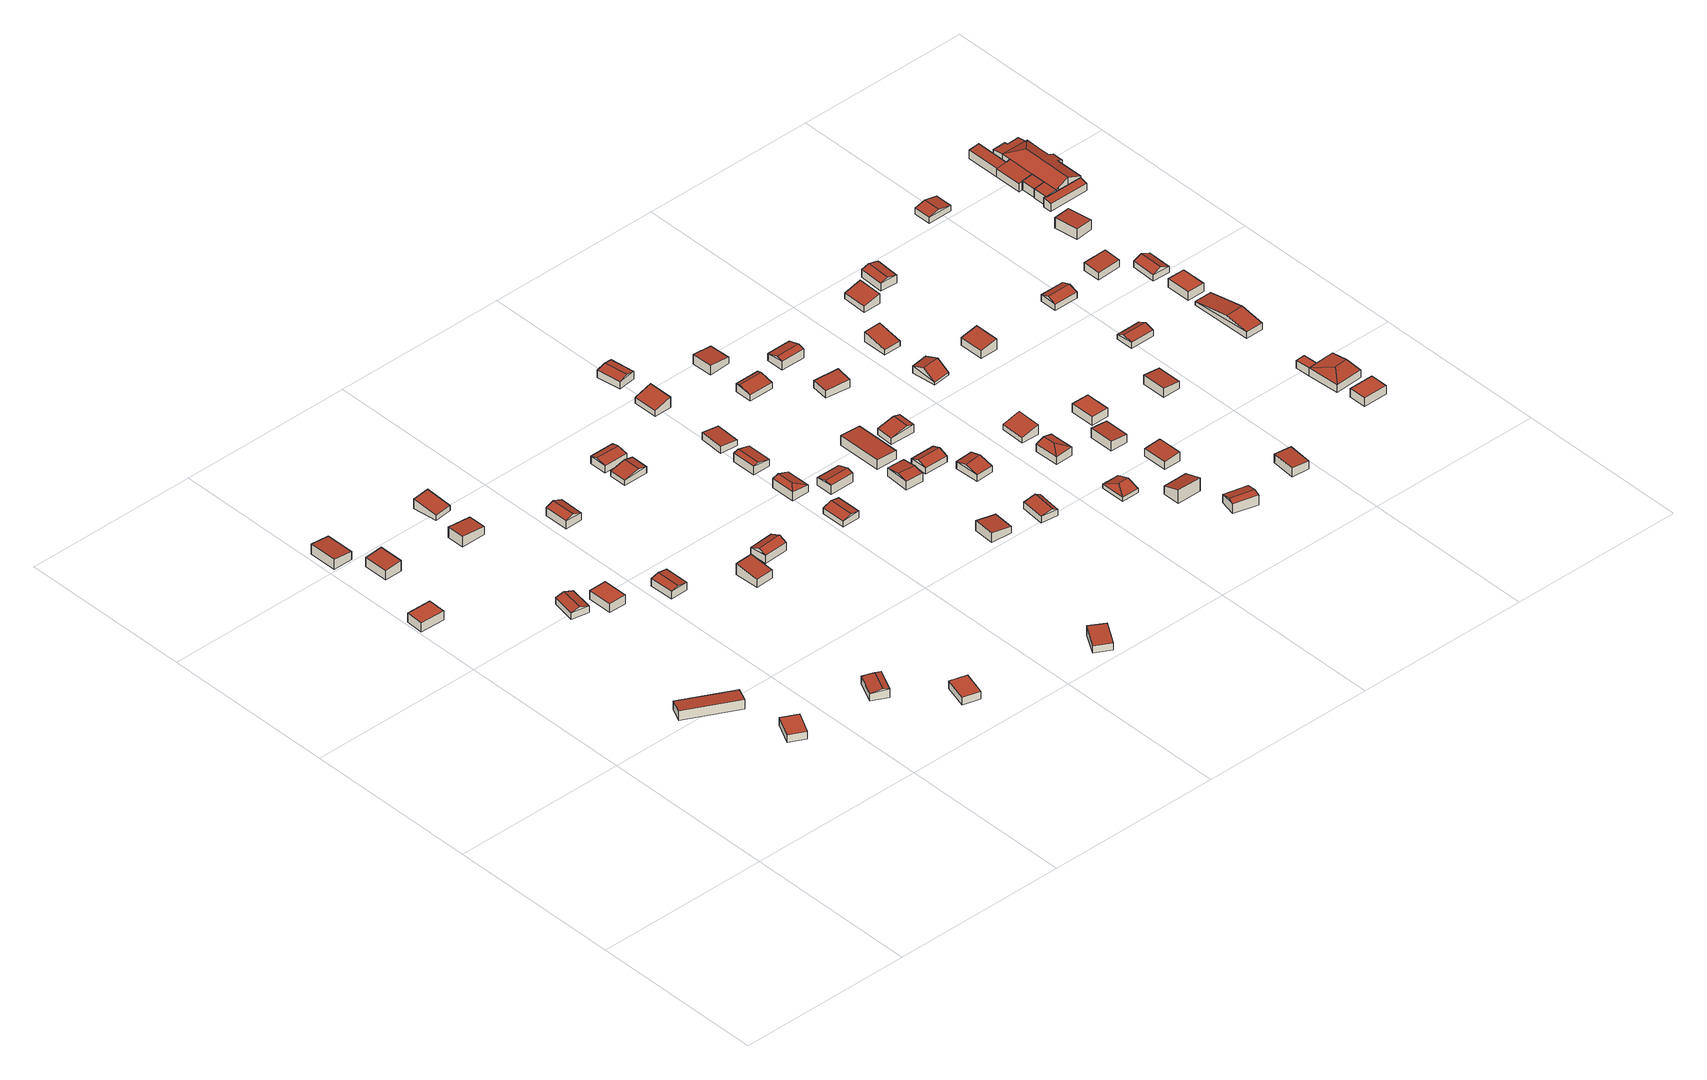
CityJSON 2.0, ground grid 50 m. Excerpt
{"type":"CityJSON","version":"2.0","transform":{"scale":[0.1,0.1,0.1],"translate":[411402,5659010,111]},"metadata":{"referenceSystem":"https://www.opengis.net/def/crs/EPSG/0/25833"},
"CityObjects":{
"building1":{"type":"Building","attributes":{"Dachtyp_tdc":"tdcPolyFlatRoof","Gemeindeschluessel":14612000,"Dachneigung":0,"QualitaetDacherkennung":86,"Geometrietyp2DReferenz":"3000","measuredHeight":2.66,"function":"31001_9998","roofType":"1000"},"geometry":[{"type":"Solid","lod":"2","boundaries":[[[[0,1,2,3]],[[1,4,5,2]],[[4,6,7,5]],[[6,0,3,7]],[[6,4,1,0]],[[3,2,5,7]]]],"semantics":{"surfaces":[{"type":"WallSurface"},{"type":"RoofSurface"},{"type":"GroundSurface"}],"values":[[0,0,0,0,1,2]]}}]},
"building2":{"type":"Building","attributes":{"Dachtyp_tdc":"tdcPolyFlatRoof","Gemeindeschluessel":14612000,"Dachneigung":3.33,"QualitaetDacherkennung":78,"Geometrietyp2DReferenz":"3000","measuredHeight":2.81,"function":"31001_9998","roofType":"2100"},"geometry":[{"type":"Solid","lod":"2","boundaries":[[[[8,9,10,11]],[[9,12,13,10]],[[12,14,15,13]],[[14,8,11,15]],[[14,12,9,8]],[[11,10,13,15]]]],"semantics":{"surfaces":[{"type":"WallSurface"},{"type":"RoofSurface"},{"type":"GroundSurface"}],"values":[[0,0,0,0,1,2]]}}]},
"building3":{"type":"Building","attributes":{"Gemeindeschluessel":14612000,"Dachneigung":90,"Dachorientierung":0,"MittlereTraufHoehe":115.22,"QualitaetDacherkennung":93,"ObjektHoehe":2.32,"BodenHoehe":112.9,"Geometrietyp2DReferenz":"3000","AbsoluteHoehe":115.22,"Dachflaeche":34.96,"measuredHeight":2.32,"function":"31001_9998","roofType":"1000","storeysAboveGround":1},"geometry":[{"type":"MultiSurface","lod":"2","boundaries":[[[16,17,18,19]],[[17,20,21,18]],[[20,22,23,21]],[[22,16,19,23]],[[22,20,17,16]],[[19,18,21,23]]],"semantics":{"surfaces":[{"type":"WallSurface"},{"type":"RoofSurface"},{"type":"GroundSurface"}],"values":[0,0,0,0,1,2]}}]},
"building4":{"type":"Building","attributes":{"Dachtyp_tdc":"tdcPolyFlatRoof","Gemeindeschluessel":14612000,"Dachneigung":6.18,"QualitaetDacherkennung":90,"Geometrietyp2DReferenz":"3000","measuredHeight":3.08,"function":"31001_9998","roofType":"2100"},"geometry":[{"type":"Solid","lod":"2","boundaries":[[[[24,25,26,27]],[[25,28,29,26]],[[28,30,31,29]],[[30,24,27,31]],[[30,28,25,24]],[[27,26,29,31]]]],"semantics":{"surfaces":[{"type":"WallSurface"},{"type":"RoofSurface"},{"type":"GroundSurface"}],"values":[[0,0,0,0,1,2]]}}]},
"building5":{"type":"Building","attributes":{"Dachtyp_tdc":"tdcPolyFlatRoof","Gemeindeschluessel":14612000,"Dachneigung":5.83,"QualitaetDacherkennung":55,"Geometrietyp2DReferenz":"3000","measuredHeight":3.17,"function":"31001_9998","roofType":"2100"},"geometry":[{"type":"Solid","lod":"2","boundaries":[[[[32,33,34,35]],[[33,36,37,34]],[[36,38,39,37]],[[38,32,35,39]],[[38,36,33,32]],[[35,34,37,39]]]],"semantics":{"surfaces":[{"type":"WallSurface"},{"type":"RoofSurface"},{"type":"GroundSurface"}],"values":[[0,0,0,0,1,2]]}}]},
"building6":{"type":"Building","attributes":{"Dachtyp_tdc":"tdcGableRoof","Gemeindeschluessel":14612000,"Dachneigung":17.92,"QualitaetDacherkennung":83,"Geometrietyp2DReferenz":"3000","measuredHeight":2.87,"function":"31001_9998","roofType":"3100"},"geometry":[{"type":"Solid","lod":"2","boundaries":[[[[40,41,42,43]],[[41,44,45,42]],[[44,46,47,45]],[[46,40,43,47]],[[44,41,48]],[[40,46,49]],[[41,40,49,48]],[[46,44,48,49]],[[43,42,45,47]]]],"semantics":{"surfaces":[{"type":"WallSurface"},{"type":"RoofSurface"},{"type":"GroundSurface"}],"values":[[0,0,0,0,0,0,1,1,2]]}}]},
"building7":{"type":"Building","attributes":{"Dachtyp_tdc":"tdcPolyFlatRoof","Gemeindeschluessel":14612000,"Dachneigung":0,"QualitaetDacherkennung":81,"Geometrietyp2DReferenz":"3000","measuredHeight":2.72,"function":"31001_9998","roofType":"1000"},"geometry":[{"type":"Solid","lod":"2","boundaries":[[[[50,51,52,53]],[[51,54,55,52]],[[54,56,57,55]],[[56,50,53,57]],[[56,54,51,50]],[[53,52,55,57]]]],"semantics":{"surfaces":[{"type":"WallSurface"},{"type":"RoofSurface"},{"type":"GroundSurface"}],"values":[[0,0,0,0,1,2]]}}]},
"building8":{"type":"Building","attributes":{"Dachtyp_tdc":"tdcHipAndGableRoof","Gemeindeschluessel":14612000,"Dachneigung":10.01,"QualitaetDacherkennung":68,"Geometrietyp2DReferenz":"3000","measuredHeight":2.8,"function":"31001_9998","roofType":"5000"},"geometry":[{"type":"Solid","lod":"2","boundaries":[[[[58,59,60,61]],[[59,62,63,60]],[[62,64,65,63]],[[64,58,61,65]],[[62,59,66]],[[58,64,67]],[[59,58,67,66]],[[64,62,66,67]],[[61,60,63,65]]]],"semantics":{"surfaces":[{"type":"WallSurface"},{"type":"RoofSurface"},{"type":"GroundSurface"}],"values":[[0,0,0,0,1,0,1,1,2]]}}]},
"building9":{"type":"Building","attributes":{"Dachtyp_tdc":"tdcPolyFlatRoof","Gemeindeschluessel":14612000,"Dachneigung":6.87,"QualitaetDacherkennung":79,"Geometrietyp2DReferenz":"3000","measuredHeight":3.22,"function":"31001_9998","roofType":"2100"},"geometry":[{"type":"Solid","lod":"2","boundaries":[[[[68,69,70,71]],[[69,72,73,70]],[[72,74,75,73]],[[74,68,71,75]],[[74,72,69,68]],[[71,70,73,75]]]],"semantics":{"surfaces":[{"type":"WallSurface"},{"type":"RoofSurface"},{"type":"GroundSurface"}],"values":[[0,0,0,0,1,2]]}}]},
"building10":{"type":"Building","attributes":{"Dachtyp_tdc":"tdcPolyFlatRoof","Gemeindeschluessel":14612000,"Dachneigung":9.86,"QualitaetDacherkennung":53,"Geometrietyp2DReferenz":"3000","measuredHeight":2.77,"function":"31001_9998","roofType":"2100"},"geometry":[{"type":"Solid","lod":"2","boundaries":[[[[76,77,78,79]],[[77,80,81,78]],[[80,82,83,81]],[[82,76,79,83]],[[82,80,77,76]],[[79,78,81,83]]]],"semantics":{"surfaces":[{"type":"WallSurface"},{"type":"RoofSurface"},{"type":"GroundSurface"}],"values":[[0,0,0,0,1,2]]}}]},
"building11":{"type":"Building","attributes":{"Gemeindeschluessel":14612000,"Dachneigung":90,"Dachorientierung":0,"MittlereTraufHoehe":115.47,"QualitaetDacherkennung":74,"ObjektHoehe":2.3,"BodenHoehe":113.17,"Geometrietyp2DReferenz":"3000","AbsoluteHoehe":115.47,"Dachflaeche":35,"measuredHeight":2.3,"function":"31001_9998","roofType":"1000","storeysAboveGround":1},"geometry":[{"type":"MultiSurface","lod":"2","boundaries":[[[84,85,86,87]],[[85,88,89,86]],[[88,90,91,89]],[[88,85,84,90]],[[91,87,86,89]],[[90,84,87,91]]],"semantics":{"surfaces":[{"type":"WallSurface"},{"type":"RoofSurface"},{"type":"GroundSurface"}],"values":[0,0,0,1,2,0]}}]},
"building12":{"type":"Building","attributes":{"Dachtyp_tdc":"tdcGableRoof","Gemeindeschluessel":14612000,"Dachneigung":10.04,"QualitaetDacherkennung":93,"Geometrietyp2DReferenz":"3000","measuredHeight":2.88,"function":"31001_9998","roofType":"3100"},"geometry":[{"type":"Solid","lod":"2","boundaries":[[[[92,93,94,95]],[[93,96,97,94]],[[96,98,99,97]],[[98,92,95,99]],[[96,93,100]],[[92,98,101]],[[93,92,101,100]],[[98,96,100,101]],[[95,94,97,99]]]],"semantics":{"surfaces":[{"type":"WallSurface"},{"type":"RoofSurface"},{"type":"GroundSurface"}],"values":[[0,0,0,0,0,0,1,1,2]]}}]},
"building13":{"type":"Building","attributes":{"Dachtyp_tdc":"tdcGableRoof","Gemeindeschluessel":14612000,"Dachneigung":23.87,"QualitaetDacherkennung":71,"Geometrietyp2DReferenz":"3000","measuredHeight":3.32,"function":"31001_9998","roofType":"3100"},"geometry":[{"type":"Solid","lod":"2","boundaries":[[[[102,103,104,105]],[[103,106,107,104]],[[106,108,109,107]],[[108,102,105,109]],[[106,103,110]],[[102,108,111]],[[103,102,111,110]],[[108,106,110,111]],[[105,104,107,109]]]],"semantics":{"surfaces":[{"type":"WallSurface"},{"type":"RoofSurface"},{"type":"GroundSurface"}],"values":[[0,0,0,0,0,0,1,1,2]]}}]},
"building14":{"type":"Building","attributes":{"Dachtyp_tdc":"tdcPolyFlatRoof","Gemeindeschluessel":14612000,"Dachneigung":6.82,"QualitaetDacherkennung":85,"Geometrietyp2DReferenz":"3000","measuredHeight":3.34,"function":"31001_9998","roofType":"2100"},"geometry":[{"type":"Solid","lod":"2","boundaries":[[[[112,113,114,115]],[[113,116,117,114]],[[116,118,119,117]],[[118,112,115,119]],[[118,116,113,112]],[[115,114,117,119]]]],"semantics":{"surfaces":[{"type":"WallSurface"},{"type":"RoofSurface"},{"type":"GroundSurface"}],"values":[[0,0,0,0,1,2]]}}]},
"building15":{"type":"Building","attributes":{"Dachtyp_tdc":"tdcGableRoof","Gemeindeschluessel":14612000,"Dachneigung":23.13,"QualitaetDacherkennung":96,"Geometrietyp2DReferenz":"3000","measuredHeight":3.4,"function":"31001_9998","roofType":"3100"},"geometry":[{"type":"Solid","lod":"2","boundaries":[[[[120,121,122,123]],[[121,124,125,122]],[[124,126,127,125]],[[126,120,123,127]],[[124,121,128]],[[120,126,129]],[[121,120,129,128]],[[126,124,128,129]],[[123,122,125,127]]]],"semantics":{"surfaces":[{"type":"WallSurface"},{"type":"RoofSurface"},{"type":"GroundSurface"}],"values":[[0,0,0,0,0,0,1,1,2]]}}]},
"building16":{"type":"Building","attributes":{"Dachtyp_tdc":"tdcGableRoof","Gemeindeschluessel":14612000,"Dachneigung":12.11,"QualitaetDacherkennung":67,"Geometrietyp2DReferenz":"3000","measuredHeight":2.43,"function":"31001_9998","roofType":"3100"},"geometry":[{"type":"Solid","lod":"2","boundaries":[[[[130,131,132,133]],[[131,134,135,132]],[[134,136,137,135]],[[136,130,133,137]],[[134,131,138]],[[130,136,139]],[[131,130,139,138]],[[136,134,138,139]],[[133,132,135,137]]]],"semantics":{"surfaces":[{"type":"WallSurface"},{"type":"RoofSurface"},{"type":"GroundSurface"}],"values":[[0,0,0,0,0,0,1,1,2]]}}]},
"building17":{"type":"Building","attributes":{"Dachtyp_tdc":"tdcPolyFlatRoof","Gemeindeschluessel":14612000,"Dachneigung":5.13,"QualitaetDacherkennung":51,"Geometrietyp2DReferenz":"3000","measuredHeight":2.76,"function":"31001_9998","roofType":"2100"},"geometry":[{"type":"Solid","lod":"2","boundaries":[[[[140,141,142,143]],[[141,144,145,142]],[[144,146,147,145]],[[146,140,143,147]],[[146,144,141,140]],[[143,142,145,147]]]],"semantics":{"surfaces":[{"type":"WallSurface"},{"type":"RoofSurface"},{"type":"GroundSurface"}],"values":[[0,0,0,0,1,2]]}}]},
"building18":{"type":"Building","attributes":{"Dachtyp_tdc":"tdcGableRoof","Gemeindeschluessel":14612000,"Dachneigung":10,"QualitaetDacherkennung":61,"Geometrietyp2DReferenz":"3000","measuredHeight":2.63,"function":"31001_9998","roofType":"3100"},"geometry":[{"type":"Solid","lod":"2","boundaries":[[[[148,149,150,151]],[[149,152,153,150]],[[152,154,155,153]],[[154,148,151,155]],[[152,149,156]],[[148,154,157]],[[149,148,157,156]],[[154,152,156,157]],[[151,150,153,155]]]],"semantics":{"surfaces":[{"type":"WallSurface"},{"type":"RoofSurface"},{"type":"GroundSurface"}],"values":[[0,0,0,0,0,0,1,1,2]]}}]},
"building19":{"type":"Building","attributes":{"Dachtyp_tdc":"tdcGableRoof","Gemeindeschluessel":14612000,"Dachneigung":22.36,"QualitaetDacherkennung":60,"Geometrietyp2DReferenz":"3000","measuredHeight":2.64,"function":"31001_9998","roofType":"3100"},"geometry":[{"type":"Solid","lod":"2","boundaries":[[[[158,159,160,161]],[[159,162,163,160]],[[162,164,165,163]],[[164,158,161,165]],[[162,159,166]],[[158,164,167]],[[159,158,167,166]],[[164,162,166,167]],[[161,160,163,165]]]],"semantics":{"surfaces":[{"type":"WallSurface"},{"type":"RoofSurface"},{"type":"GroundSurface"}],"values":[[0,0,0,0,0,0,1,1,2]]}}]},
"building20":{"type":"Building","attributes":{"Dachtyp_tdc":"tdcHipAndGableRoof","Gemeindeschluessel":14612000,"Dachneigung":19.12,"QualitaetDacherkennung":78,"Geometrietyp2DReferenz":"3000","measuredHeight":3.22,"function":"31001_9998","roofType":"5000"},"geometry":[{"type":"Solid","lod":"2","boundaries":[[[[168,169,170,171]],[[169,172,173,170]],[[172,174,175,173]],[[174,168,171,175]],[[172,169,176]],[[168,174,177]],[[169,168,177,176]],[[174,172,176,177]],[[171,170,173,175]]]],"semantics":{"surfaces":[{"type":"WallSurface"},{"type":"RoofSurface"},{"type":"GroundSurface"}],"values":[[0,0,0,0,1,0,1,1,2]]}}]},
"building21":{"type":"Building","attributes":{"Dachtyp_tdc":"tdcGableRoof","Gemeindeschluessel":14612000,"Dachneigung":15.05,"QualitaetDacherkennung":94,"Geometrietyp2DReferenz":"3000","measuredHeight":3.01,"function":"31001_9998","roofType":"3100"},"geometry":[{"type":"Solid","lod":"2","boundaries":[[[[178,179,180,181]],[[179,182,183,180]],[[182,184,185,183]],[[184,178,181,185]],[[182,179,186]],[[179,178,187,186]],[[184,182,186,187]],[[181,180,183,185]],[[178,184,187]]]],"semantics":{"surfaces":[{"type":"WallSurface"},{"type":"RoofSurface"},{"type":"GroundSurface"}],"values":[[0,0,0,0,0,1,1,2,0]]}}]},
"building22":{"type":"Building","attributes":{"Dachtyp_tdc":"tdcPolyFlatRoof","Gemeindeschluessel":14612000,"Dachneigung":7.86,"QualitaetDacherkennung":77,"Geometrietyp2DReferenz":"3000","measuredHeight":2.28,"function":"31001_9998","roofType":"2100"},"geometry":[{"type":"Solid","lod":"2","boundaries":[[[[188,189,190,191]],[[189,192,193,190]],[[192,194,195,193]],[[194,188,191,195]],[[194,192,189,188]],[[191,190,193,195]]]],"semantics":{"surfaces":[{"type":"WallSurface"},{"type":"RoofSurface"},{"type":"GroundSurface"}],"values":[[0,0,0,0,1,2]]}}]},
"building23":{"type":"Building","attributes":{"Dachtyp_tdc":"tdcGableRoof","Gemeindeschluessel":14612000,"Dachneigung":17.44,"QualitaetDacherkennung":94,"Geometrietyp2DReferenz":"3000","measuredHeight":3.13,"function":"31001_9998","roofType":"3100"},"geometry":[{"type":"Solid","lod":"2","boundaries":[[[[196,197,198,199]],[[197,200,201,198]],[[200,202,203,201]],[[202,196,199,203]],[[200,197,204]],[[196,202,205]],[[197,196,205,204]],[[202,200,204,205]],[[199,198,201,203]]]],"semantics":{"surfaces":[{"type":"WallSurface"},{"type":"RoofSurface"},{"type":"GroundSurface"}],"values":[[0,0,0,0,0,0,1,1,2]]}}]},
"building24":{"type":"Building","attributes":{"Dachtyp_tdc":"tdcPolyFlatRoof","Gemeindeschluessel":14612000,"Dachneigung":9.38,"QualitaetDacherkennung":81,"Geometrietyp2DReferenz":"3000","measuredHeight":3,"function":"31001_9998","roofType":"2100"},"geometry":[{"type":"Solid","lod":"2","boundaries":[[[[206,207,208,209]],[[207,210,211,208]],[[210,212,213,211]],[[212,206,209,213]],[[212,210,207,206]],[[209,208,211,213]]]],"semantics":{"surfaces":[{"type":"WallSurface"},{"type":"RoofSurface"},{"type":"GroundSurface"}],"values":[[0,0,0,0,1,2]]}}]},
"building25":{"type":"Building","attributes":{"Dachtyp_tdc":"tdcPolyFlatRoof","Gemeindeschluessel":14612000,"Dachneigung":16.21,"QualitaetDacherkennung":65,"Geometrietyp2DReferenz":"3000","measuredHeight":3.14,"function":"31001_9998","roofType":"2100"},"geometry":[{"type":"Solid","lod":"2","boundaries":[[[[214,215,216,217]],[[215,218,219,216]],[[218,220,221,219]],[[220,214,217,221]],[[220,218,215,214]],[[217,216,219,221]]]],"semantics":{"surfaces":[{"type":"WallSurface"},{"type":"RoofSurface"},{"type":"GroundSurface"}],"values":[[0,0,0,0,1,2]]}}]},
"building26":{"type":"Building","attributes":{"Dachtyp_tdc":"tdcGableRoof","Gemeindeschluessel":14612000,"Dachneigung":10.64,"QualitaetDacherkennung":80,"Geometrietyp2DReferenz":"3000","measuredHeight":2.69,"function":"31001_9998","roofType":"3100"},"geometry":[{"type":"Solid","lod":"2","boundaries":[[[[222,223,224,225]],[[223,226,227,224]],[[226,228,229,227]],[[228,222,225,229]],[[226,223,230]],[[222,228,231]],[[223,222,231,230]],[[228,226,230,231]],[[225,224,227,229]]]],"semantics":{"surfaces":[{"type":"WallSurface"},{"type":"RoofSurface"},{"type":"GroundSurface"}],"values":[[0,0,0,0,0,0,1,1,2]]}}]},
"building27":{"type":"Building","attributes":{"Dachtyp_tdc":"tdcGableRoof","Gemeindeschluessel":14612000,"Dachneigung":10.44,"QualitaetDacherkennung":71,"Geometrietyp2DReferenz":"3000","measuredHeight":3.11,"function":"31001_9998","roofType":"3100"},"geometry":[{"type":"Solid","lod":"2","boundaries":[[[[232,233,234,235]],[[233,236,237,234]],[[232,238,239]],[[236,233,240]],[[238,236,240,239]],[[233,232,239,240]],[[237,241,235,234]],[[236,238,241,237]],[[238,232,235,241]]]],"semantics":{"surfaces":[{"type":"WallSurface"},{"type":"RoofSurface"},{"type":"GroundSurface"}],"values":[[0,0,0,0,1,1,2,0,0]]}}]},
"building28":{"type":"Building","attributes":{"Dachtyp_tdc":"tdcPolyFlatRoof","Gemeindeschluessel":14612000,"Dachneigung":3.43,"QualitaetDacherkennung":67,"Geometrietyp2DReferenz":"3000","measuredHeight":2.88,"function":"31001_9998","roofType":"2100"},"geometry":[{"type":"Solid","lod":"2","boundaries":[[[[242,243,244,245]],[[243,246,247,244]],[[246,248,249,247]],[[248,242,245,249]],[[248,246,243,242]],[[245,244,247,249]]]],"semantics":{"surfaces":[{"type":"WallSurface"},{"type":"RoofSurface"},{"type":"GroundSurface"}],"values":[[0,0,0,0,1,2]]}}]},
"building29":{"type":"Building","attributes":{"Dachtyp_tdc":"tdcGableRoof","Gemeindeschluessel":14612000,"Dachneigung":11.48,"QualitaetDacherkennung":58,"Geometrietyp2DReferenz":"3000","measuredHeight":2.66,"function":"31001_9998","roofType":"3100"},"geometry":[{"type":"Solid","lod":"2","boundaries":[[[[250,251,252,253]],[[251,254,255,252]],[[254,256,257,255]],[[256,250,253,257]],[[254,251,258]],[[250,256,259]],[[251,250,259,258]],[[256,254,258,259]],[[253,252,255,257]]]],"semantics":{"surfaces":[{"type":"WallSurface"},{"type":"RoofSurface"},{"type":"GroundSurface"}],"values":[[0,0,0,0,0,0,1,1,2]]}}]},
"building30":{"type":"Building","attributes":{"Dachtyp_tdc":"tdcGableRoof","Gemeindeschluessel":14612000,"Dachneigung":19.18,"QualitaetDacherkennung":82,"Geometrietyp2DReferenz":"3000","measuredHeight":2.68,"function":"31001_9998","roofType":"3100"},"geometry":[{"type":"Solid","lod":"2","boundaries":[[[[260,261,262,263]],[[261,264,265,262]],[[264,266,267,265]],[[266,260,263,267]],[[264,261,268]],[[260,266,269]],[[261,260,269,268]],[[266,264,268,269]],[[263,262,265,267]]]],"semantics":{"surfaces":[{"type":"WallSurface"},{"type":"RoofSurface"},{"type":"GroundSurface"}],"values":[[0,0,0,0,0,0,1,1,2]]}}]},
"building31":{"type":"Building","attributes":{"Dachtyp_tdc":"tdcGableRoof","Gemeindeschluessel":14612000,"Dachneigung":14.75,"QualitaetDacherkennung":75,"Geometrietyp2DReferenz":"3000","measuredHeight":3.02,"function":"31001_9998","roofType":"3100"},"geometry":[{"type":"Solid","lod":"2","boundaries":[[[[270,271,272,273]],[[271,274,275,272]],[[274,276,277,275]],[[276,270,273,277]],[[274,271,278]],[[270,276,279]],[[271,270,279,278]],[[276,274,278,279]],[[273,272,275,277]]]],"semantics":{"surfaces":[{"type":"WallSurface"},{"type":"RoofSurface"},{"type":"GroundSurface"}],"values":[[0,0,0,0,0,0,1,1,2]]}}]},
"building32":{"type":"Building","attributes":{"Dachtyp_tdc":"tdcGableRoof","Gemeindeschluessel":14612000,"Dachneigung":12.56,"QualitaetDacherkennung":82,"Geometrietyp2DReferenz":"3000","measuredHeight":2.7,"function":"31001_9998","roofType":"3100"},"geometry":[{"type":"Solid","lod":"2","boundaries":[[[[280,281,282,283]],[[281,284,285,282]],[[284,286,287,285]],[[286,280,283,287]],[[284,281,288]],[[280,286,289]],[[281,280,289,288]],[[286,284,288,289]],[[283,282,285,287]]]],"semantics":{"surfaces":[{"type":"WallSurface"},{"type":"RoofSurface"},{"type":"GroundSurface"}],"values":[[0,0,0,0,0,0,1,1,2]]}}]},
"building33":{"type":"Building","attributes":{"Dachtyp_tdc":"tdcGableRoof","Gemeindeschluessel":14612000,"Dachneigung":13.2,"QualitaetDacherkennung":95,"Geometrietyp2DReferenz":"3000","measuredHeight":2.95,"function":"31001_9998","roofType":"3100"},"geometry":[{"type":"Solid","lod":"2","boundaries":[[[[290,291,292,293]],[[291,294,295,292]],[[294,296,297,295]],[[296,290,293,297]],[[294,291,298]],[[290,296,299]],[[291,290,299,298]],[[296,294,298,299]],[[293,292,295,297]]]],"semantics":{"surfaces":[{"type":"WallSurface"},{"type":"RoofSurface"},{"type":"GroundSurface"}],"values":[[0,0,0,0,0,0,1,1,2]]}}]},
"building34":{"type":"Building","attributes":{"Dachtyp_tdc":"tdcPolyFlatRoof","Gemeindeschluessel":14612000,"Dachneigung":8.95,"QualitaetDacherkennung":82,"Geometrietyp2DReferenz":"3000","measuredHeight":2.91,"function":"31001_9998","roofType":"2100"},"geometry":[{"type":"Solid","lod":"2","boundaries":[[[[300,301,302,303]],[[301,304,305,302]],[[304,306,307,305]],[[306,300,303,307]],[[306,304,301,300]],[[303,302,305,307]]]],"semantics":{"surfaces":[{"type":"WallSurface"},{"type":"RoofSurface"},{"type":"GroundSurface"}],"values":[[0,0,0,0,1,2]]}}]},
"building35":{"type":"Building","attributes":{"Dachtyp_tdc":"tdcPolyFlatRoof","Gemeindeschluessel":14612000,"Dachneigung":3.85,"QualitaetDacherkennung":53,"Geometrietyp2DReferenz":"3000","measuredHeight":2.59,"function":"31001_9998","roofType":"2100"},"geometry":[{"type":"Solid","lod":"2","boundaries":[[[[308,309,310,311]],[[309,312,313,310]],[[312,314,315,313]],[[314,308,311,315]],[[314,312,309,308]],[[311,310,313,315]]]],"semantics":{"surfaces":[{"type":"WallSurface"},{"type":"RoofSurface"},{"type":"GroundSurface"}],"values":[[0,0,0,0,1,2]]}}]},
"building36":{"type":"Building","attributes":{"Gemeindeschluessel":14612000,"Dachneigung":71.41,"Dachorientierung":89.94,"MittlereTraufHoehe":113.13,"QualitaetDacherkennung":31,"ObjektHoehe":2.4,"BodenHoehe":111.91,"Geometrietyp2DReferenz":"3000","AbsoluteHoehe":114.31,"Dachflaeche":37.7,"measuredHeight":2.4,"function":"31001_9998","roofType":"5000","storeysAboveGround":1},"geometry":[{"type":"MultiSurface","lod":"2","boundaries":[[[316,317,318,319]],[[317,320,321,318]],[[320,322,323,321]],[[322,316,319,323]],[[320,317,324]],[[316,322,325]],[[317,316,325,324]],[[322,320,324,325]],[[319,318,321,323]]],"semantics":{"surfaces":[{"type":"WallSurface"},{"type":"RoofSurface"},{"type":"GroundSurface"}],"values":[0,0,0,0,1,0,1,1,2]}}]},
"building37":{"type":"Building","attributes":{"Dachtyp_tdc":"tdcGableRoof","Gemeindeschluessel":14612000,"Dachneigung":15.36,"QualitaetDacherkennung":83,"Geometrietyp2DReferenz":"3000","measuredHeight":3.02,"function":"31001_9998","roofType":"3100"},"geometry":[{"type":"Solid","lod":"2","boundaries":[[[[326,327,328,329]],[[327,330,331,328]],[[330,332,333,331]],[[332,326,329,333]],[[330,327,334]],[[326,332,335]],[[327,326,335,334]],[[332,330,334,335]],[[329,328,331,333]]]],"semantics":{"surfaces":[{"type":"WallSurface"},{"type":"RoofSurface"},{"type":"GroundSurface"}],"values":[[0,0,0,0,0,0,1,1,2]]}}]},
"building38":{"type":"Building","attributes":{"Dachtyp_tdc":"tdcHipAndGableRoof","Gemeindeschluessel":14612000,"Dachneigung":17.99,"QualitaetDacherkennung":80,"Geometrietyp2DReferenz":"3000","measuredHeight":3.18,"function":"31001_9998","roofType":"5000"},"geometry":[{"type":"Solid","lod":"2","boundaries":[[[[336,337,338,339]],[[337,340,341,338]],[[340,342,343,341]],[[342,336,339,343]],[[340,337,344]],[[336,342,345]],[[337,336,345,344]],[[342,340,344,345]],[[339,338,341,343]]]],"semantics":{"surfaces":[{"type":"WallSurface"},{"type":"RoofSurface"},{"type":"GroundSurface"}],"values":[[0,0,0,0,1,0,1,1,2]]}}]},
"building39":{"type":"Building","attributes":{"Dachtyp_tdc":"tdcPolyFlatRoof","Gemeindeschluessel":14612000,"Dachneigung":18.04,"QualitaetDacherkennung":66,"Geometrietyp2DReferenz":"3000","measuredHeight":4.07,"function":"31001_9998","roofType":"2100"},"geometry":[{"type":"Solid","lod":"2","boundaries":[[[[346,347,348,349]],[[347,350,351,348]],[[350,352,353,351]],[[352,346,349,353]],[[352,350,347,346]],[[349,348,351,353]]]],"semantics":{"surfaces":[{"type":"WallSurface"},{"type":"RoofSurface"},{"type":"GroundSurface"}],"values":[[0,0,0,0,1,2]]}}]},
"building40":{"type":"Building","attributes":{"Dachtyp_tdc":"tdcPolyFlatRoof","Gemeindeschluessel":14612000,"Dachneigung":15.61,"QualitaetDacherkennung":52,"Geometrietyp2DReferenz":"3000","measuredHeight":2.86,"function":"31001_9998","roofType":"2100"},"geometry":[{"type":"Solid","lod":"2","boundaries":[[[[354,355,356,357]],[[358,359,360,361]],[[357,356,359,358]],[[356,355,360,359]],[[355,354,361,360]],[[354,357,358,361]]]],"semantics":{"surfaces":[{"type":"RoofSurface"},{"type":"GroundSurface"},{"type":"WallSurface"}],"values":[[0,1,2,2,2,2]]}}]},
"building41":{"type":"Building","attributes":{"Dachtyp_tdc":"tdcGableRoof","Gemeindeschluessel":14612000,"Dachneigung":15.09,"QualitaetDacherkennung":71,"Geometrietyp2DReferenz":"3000","measuredHeight":3.34,"function":"31001_9998","roofType":"3100"},"geometry":[{"type":"Solid","lod":"2","boundaries":[[[[362,363,364,365]],[[363,366,367,364]],[[366,368,369,367]],[[368,362,365,369]],[[366,363,370]],[[362,368,371]],[[363,362,371,370]],[[368,366,370,371]],[[365,364,367,369]]]],"semantics":{"surfaces":[{"type":"WallSurface"},{"type":"RoofSurface"},{"type":"GroundSurface"}],"values":[[0,0,0,0,0,0,1,1,2]]}}]},
"building42":{"type":"Building","attributes":{"Dachtyp_tdc":"tdcPolyFlatRoof","Gemeindeschluessel":14612000,"Dachneigung":5.25,"QualitaetDacherkennung":61,"Geometrietyp2DReferenz":"3000","measuredHeight":2.85,"function":"31001_9998","roofType":"2100"},"geometry":[{"type":"Solid","lod":"2","boundaries":[[[[372,373,374,375]],[[373,376,377,374]],[[376,378,379,377]],[[378,372,375,379]],[[378,376,373,372]],[[375,374,377,379]]]],"semantics":{"surfaces":[{"type":"WallSurface"},{"type":"RoofSurface"},{"type":"GroundSurface"}],"values":[[0,0,0,0,1,2]]}}]},
"building43":{"type":"Building","attributes":{"Dachtyp_tdc":"tdcGableRoof","Gemeindeschluessel":14612000,"Dachneigung":37.35,"QualitaetDacherkennung":70,"Geometrietyp2DReferenz":"3000","measuredHeight":3.35,"function":"31001_9998","roofType":"3100"},"geometry":[{"type":"Solid","lod":"2","boundaries":[[[[380,381,382,383]],[[381,384,385,382]],[[384,386,387,385]],[[386,380,383,387]],[[384,381,388]],[[380,386,389]],[[381,380,389,388]],[[386,384,388,389]],[[383,382,385,387]]]],"semantics":{"surfaces":[{"type":"WallSurface"},{"type":"RoofSurface"},{"type":"GroundSurface"}],"values":[[0,0,0,0,0,0,1,1,2]]}}]},
"building44":{"type":"Building","attributes":{"Dachtyp_tdc":"tdcPolyFlatRoof","Gemeindeschluessel":14612000,"Dachneigung":3.17,"QualitaetDacherkennung":90,"Geometrietyp2DReferenz":"3000","measuredHeight":2.62,"function":"31001_9998","roofType":"2100"},"geometry":[{"type":"Solid","lod":"2","boundaries":[[[[390,391,392,393]],[[391,394,395,392]],[[394,396,397,395]],[[396,390,393,397]],[[396,394,391,390]],[[393,392,395,397]]]],"semantics":{"surfaces":[{"type":"WallSurface"},{"type":"RoofSurface"},{"type":"GroundSurface"}],"values":[[0,0,0,0,1,2]]}}]},
"building45":{"type":"Building","attributes":{"Dachtyp_tdc":"tdcPolyFlatRoof","Gemeindeschluessel":14612000,"Dachneigung":12.21,"QualitaetDacherkennung":68,"Geometrietyp2DReferenz":"3000","measuredHeight":3.03,"function":"31001_9998","roofType":"2100"},"geometry":[{"type":"Solid","lod":"2","boundaries":[[[[398,399,400,401]],[[399,402,403,400]],[[402,404,405,403]],[[404,398,401,405]],[[404,402,399,398]],[[401,400,403,405]]]],"semantics":{"surfaces":[{"type":"WallSurface"},{"type":"RoofSurface"},{"type":"GroundSurface"}],"values":[[0,0,0,0,1,2]]}}]},
"building46":{"type":"Building","attributes":{"Dachtyp_tdc":"tdcPolyFlatRoof","Gemeindeschluessel":14612000,"Dachneigung":0,"QualitaetDacherkennung":97,"Geometrietyp2DReferenz":"3000","measuredHeight":2.45,"function":"31001_9998","roofType":"1000"},"geometry":[{"type":"Solid","lod":"2","boundaries":[[[[406,407,408,409]],[[407,410,411,408]],[[410,412,413,411]],[[412,406,409,413]],[[412,410,407,406]],[[409,408,411,413]]]],"semantics":{"surfaces":[{"type":"WallSurface"},{"type":"RoofSurface"},{"type":"GroundSurface"}],"values":[[0,0,0,0,1,2]]}}]},
"building47":{"type":"Building","attributes":{"Dachtyp_tdc":"tdcPolyFlatRoof","Gemeindeschluessel":14612000,"Dachneigung":4.49,"QualitaetDacherkennung":70,"Geometrietyp2DReferenz":"3000","measuredHeight":2.75,"function":"31001_9998","roofType":"2100"},"geometry":[{"type":"Solid","lod":"2","boundaries":[[[[414,415,416,417]],[[415,418,419,416]],[[418,420,421,419]],[[420,414,417,421]],[[420,418,415,414]],[[417,416,419,421]]]],"semantics":{"surfaces":[{"type":"WallSurface"},{"type":"RoofSurface"},{"type":"GroundSurface"}],"values":[[0,0,0,0,1,2]]}}]},
"building48":{"type":"Building","attributes":{"Dachtyp_tdc":"tdcPolyFlatRoof","Gemeindeschluessel":14612000,"Dachneigung":9.69,"QualitaetDacherkennung":74,"Geometrietyp2DReferenz":"3000","measuredHeight":3.12,"function":"31001_9998","roofType":"2100"},"geometry":[{"type":"Solid","lod":"2","boundaries":[[[[422,423,424,425]],[[423,426,427,424]],[[426,428,429,427]],[[428,422,425,429]],[[428,426,423,422]],[[425,424,427,429]]]],"semantics":{"surfaces":[{"type":"WallSurface"},{"type":"RoofSurface"},{"type":"GroundSurface"}],"values":[[0,0,0,0,1,2]]}}]},
"building49":{"type":"Building","attributes":{"Dachtyp_tdc":"tdcPolyFlatRoof","Gemeindeschluessel":14612000,"Dachneigung":14.06,"QualitaetDacherkennung":73,"Geometrietyp2DReferenz":"3000","measuredHeight":3,"function":"31001_9998","roofType":"2100"},"geometry":[{"type":"Solid","lod":"2","boundaries":[[[[430,431,432,433]],[[431,434,435,432]],[[434,436,437,435]],[[436,430,433,437]],[[436,434,431,430]],[[433,432,435,437]]]],"semantics":{"surfaces":[{"type":"WallSurface"},{"type":"RoofSurface"},{"type":"GroundSurface"}],"values":[[0,0,0,0,1,2]]}}]},
"building50":{"type":"Building","attributes":{"Dachtyp_tdc":"tdcPolyFlatRoof","Gemeindeschluessel":14612000,"Dachneigung":5.39,"QualitaetDacherkennung":90,"Geometrietyp2DReferenz":"3000","measuredHeight":2.72,"function":"31001_9998","roofType":"2100"},"geometry":[{"type":"Solid","lod":"2","boundaries":[[[[438,439,440,441]],[[439,442,443,440]],[[442,444,445,443]],[[444,438,441,445]],[[444,442,439,438]],[[441,440,443,445]]]],"semantics":{"surfaces":[{"type":"WallSurface"},{"type":"RoofSurface"},{"type":"GroundSurface"}],"values":[[0,0,0,0,1,2]]}}]},
"building51":{"type":"Building","attributes":{"Dachtyp_tdc":"tdcGableRoof","Gemeindeschluessel":14612000,"Dachneigung":15.74,"QualitaetDacherkennung":86,"Geometrietyp2DReferenz":"3000","measuredHeight":3,"function":"31001_9998","roofType":"3100"},"geometry":[{"type":"Solid","lod":"2","boundaries":[[[[446,447,448,449]],[[447,450,451,448]],[[450,452,453,451]],[[452,446,449,453]],[[450,447,454]],[[446,452,455]],[[447,446,455,454]],[[452,450,454,455]],[[449,448,451,453]]]],"semantics":{"surfaces":[{"type":"WallSurface"},{"type":"RoofSurface"},{"type":"GroundSurface"}],"values":[[0,0,0,0,0,0,1,1,2]]}}]},
"building52":{"type":"Building","attributes":{"Dachtyp_tdc":"tdcGableRoof","Gemeindeschluessel":14612000,"Dachneigung":14.48,"QualitaetDacherkennung":69,"Geometrietyp2DReferenz":"3000","measuredHeight":2.64,"function":"31001_9998","roofType":"3100"},"geometry":[{"type":"Solid","lod":"2","boundaries":[[[[456,457,458,459]],[[457,460,461,458]],[[460,462,463,461]],[[462,456,459,463]],[[460,457,464]],[[456,462,465]],[[457,456,465,464]],[[462,460,464,465]],[[459,458,461,463]]]],"semantics":{"surfaces":[{"type":"WallSurface"},{"type":"RoofSurface"},{"type":"GroundSurface"}],"values":[[0,0,0,0,0,0,1,1,2]]}}]},
"building53":{"type":"Building","attributes":{"Dachtyp_tdc":"tdcGableRoof","Gemeindeschluessel":14612000,"Dachneigung":17.77,"QualitaetDacherkennung":92,"Geometrietyp2DReferenz":"3000","measuredHeight":2.69,"function":"31001_9998","roofType":"3100"},"geometry":[{"type":"Solid","lod":"2","boundaries":[[[[466,467,468,469]],[[467,470,471,468]],[[470,472,473,471]],[[472,466,469,473]],[[470,467,474]],[[466,472,475]],[[467,466,475,474]],[[472,470,474,475]],[[469,468,471,473]]]],"semantics":{"surfaces":[{"type":"WallSurface"},{"type":"RoofSurface"},{"type":"GroundSurface"}],"values":[[0,0,0,0,0,0,1,1,2]]}}]},
"building54":{"type":"Building","attributes":{"Dachtyp_tdc":"tdcPolyFlatRoof","Gemeindeschluessel":14612000,"Dachneigung":0,"QualitaetDacherkennung":62,"Geometrietyp2DReferenz":"3000","measuredHeight":2.62,"function":"31001_9998","roofType":"1000"},"geometry":[{"type":"Solid","lod":"2","boundaries":[[[[476,477,478,479]],[[477,480,481,478]],[[480,482,483,481]],[[482,476,479,483]],[[482,480,477,476]],[[479,478,481,483]]]],"semantics":{"surfaces":[{"type":"WallSurface"},{"type":"RoofSurface"},{"type":"GroundSurface"}],"values":[[0,0,0,0,1,2]]}}]},
"building55":{"type":"Building","attributes":{"Gemeindeschluessel":14612000,"Dachneigung":84.23,"Dachorientierung":86.32,"MittlereTraufHoehe":113.84,"QualitaetDacherkennung":91,"ObjektHoehe":2.86,"BodenHoehe":111.45,"Geometrietyp2DReferenz":"3000","AbsoluteHoehe":114.31,"Dachflaeche":75.78,"measuredHeight":2.86,"function":"31001_9998","roofType":"5000","storeysAboveGround":1},"children":["building55-1"],"geometry":[{"type":"MultiSurface","lod":"2","boundaries":[[[484,485,486,487]],[[485,488,489,486]],[[490,484,487,491]],[[488,485,492]],[[484,490,493]],[[485,484,493,492]],[[490,494,488,492,493]],[[487,486,489,495,491]],[[491,495,494,490]],[[488,494,495,489]]],"semantics":{"surfaces":[{"type":"WallSurface"},{"type":"RoofSurface"},{"type":"GroundSurface"},{"type":"ClosureSurface","isClosure":"1","QuelleClosure":"LoD2WallSurface"}],"values":[0,0,0,1,0,1,1,2,0,3]}}]},
"building55-1":{"type":"BuildingPart","attributes":{"Dachneigung":90,"Dachorientierung":0,"MittlereTraufHoehe":113.84,"QualitaetDacherkennung":99,"BodenHoehe":111.45,"ObjektTeilHoehe":2.39,"Geometrietyp2DReferenz":"3000","AbsoluteHoehe":113.84,"Dachflaeche":11.6,"measuredHeight":2.39,"roofType":"1000","storeysAboveGround":1},"parents":["building55"],"geometry":[{"type":"MultiSurface","lod":"2","boundaries":[[[496,497,498,499]],[[497,494,495,498]],[[488,496,499,489]],[[488,494,497,496]],[[499,498,495,489]],[[494,488,489,495]]],"semantics":{"surfaces":[{"type":"WallSurface"},{"type":"RoofSurface"},{"type":"GroundSurface"},{"type":"ClosureSurface","isClosure":"1","QuelleClosure":"LoD2WallSurface"}],"values":[0,0,0,1,2,3]}}]},
"building56":{"type":"Building","attributes":{"Dachtyp_tdc":"tdcGableRoof","Gemeindeschluessel":14612000,"Dachneigung":13.43,"QualitaetDacherkennung":71,"Geometrietyp2DReferenz":"3000","measuredHeight":2.59,"function":"31001_9998","roofType":"3100"},"geometry":[{"type":"Solid","lod":"2","boundaries":[[[[500,501,502,503]],[[501,504,505,502]],[[504,506,507,505]],[[506,500,503,507]],[[504,501,508]],[[500,506,509]],[[501,500,509,508]],[[506,504,508,509]],[[503,502,505,507]]]],"semantics":{"surfaces":[{"type":"WallSurface"},{"type":"RoofSurface"},{"type":"GroundSurface"}],"values":[[0,0,0,0,0,0,1,1,2]]}}]},
"building57":{"type":"Building","attributes":{"Dachtyp_tdc":"tdcGableRoof","Gemeindeschluessel":14612000,"Dachneigung":10.65,"QualitaetDacherkennung":40,"Geometrietyp2DReferenz":"3000","measuredHeight":3.14,"function":"31001_9998","roofType":"3100"},"geometry":[{"type":"Solid","lod":"2","boundaries":[[[[510,511,512,513]],[[511,514,515,512]],[[514,516,517,515]],[[516,510,513,517]],[[514,511,518]],[[510,516,519]],[[511,510,519,518]],[[516,514,518,519]],[[513,512,515,517]]]],"semantics":{"surfaces":[{"type":"WallSurface"},{"type":"RoofSurface"},{"type":"GroundSurface"}],"values":[[0,0,0,0,0,0,1,1,2]]}}]},
"building58":{"type":"Building","attributes":{"Dachtyp_tdc":"tdcPolyFlatRoof","Gemeindeschluessel":14612000,"Dachneigung":4.13,"QualitaetDacherkennung":62,"Geometrietyp2DReferenz":"3000","measuredHeight":2.43,"function":"31001_9998","roofType":"2100"},"geometry":[{"type":"Solid","lod":"2","boundaries":[[[[520,521,522,523]],[[521,524,525,522]],[[524,526,527,525]],[[526,520,523,527]],[[526,524,521,520]],[[523,522,525,527]]]],"semantics":{"surfaces":[{"type":"WallSurface"},{"type":"RoofSurface"},{"type":"GroundSurface"}],"values":[[0,0,0,0,1,2]]}}]},
"building59":{"type":"Building","attributes":{"Dachtyp_tdc":"tdcPolyFlatRoof","Gemeindeschluessel":14612000,"Dachneigung":0,"QualitaetDacherkennung":86,"Geometrietyp2DReferenz":"3000","measuredHeight":2.44,"function":"31001_9998","roofType":"1000"},"geometry":[{"type":"Solid","lod":"2","boundaries":[[[[528,529,530,531]],[[529,532,533,530]],[[532,534,535,533]],[[534,528,531,535]],[[534,532,529,528]],[[531,530,533,535]]]],"semantics":{"surfaces":[{"type":"WallSurface"},{"type":"RoofSurface"},{"type":"GroundSurface"}],"values":[[0,0,0,0,1,2]]}}]},
"building60":{"type":"Building","attributes":{"Dachtyp_tdc":"tdcGableRoof","Gemeindeschluessel":14612000,"Dachneigung":24.32,"QualitaetDacherkennung":47,"Geometrietyp2DReferenz":"3000","measuredHeight":2.96,"function":"31001_9998","roofType":"3100"},"geometry":[{"type":"Solid","lod":"2","boundaries":[[[[536,537,538,539]],[[537,540,541,538]],[[540,542,543,541]],[[542,536,539,543]],[[540,537,544]],[[536,542,545]],[[537,536,545,544]],[[542,540,544,545]],[[539,538,541,543]]]],"semantics":{"surfaces":[{"type":"WallSurface"},{"type":"RoofSurface"},{"type":"GroundSurface"}],"values":[[0,0,0,0,0,0,1,1,2]]}}]},
"building61":{"type":"Building","attributes":{"Dachtyp_tdc":"tdcPolyFlatRoof","Gemeindeschluessel":14612000,"Dachneigung":2.58,"QualitaetDacherkennung":60,"Geometrietyp2DReferenz":"3000","measuredHeight":3.03,"function":"31001_9998","roofType":"2100"},"geometry":[{"type":"Solid","lod":"2","boundaries":[[[[546,547,548,549]],[[547,550,551,548]],[[550,552,553,551]],[[552,546,549,553]],[[552,550,547,546]],[[549,548,551,553]]]],"semantics":{"surfaces":[{"type":"WallSurface"},{"type":"RoofSurface"},{"type":"GroundSurface"}],"values":[[0,0,0,0,1,2]]}}]},
"building62":{"type":"Building","attributes":{"Dachtyp_tdc":"tdcPolyFlatRoof","Gemeindeschluessel":14612000,"Dachneigung":7.12,"QualitaetDacherkennung":100,"Geometrietyp2DReferenz":"3000","measuredHeight":3.04,"function":"31001_9998","roofType":"2100"},"geometry":[{"type":"Solid","lod":"2","boundaries":[[[[554,555,556,557]],[[555,558,559,556]],[[558,560,561,559]],[[560,554,557,561]],[[560,558,555,554]],[[557,556,559,561]]]],"semantics":{"surfaces":[{"type":"WallSurface"},{"type":"RoofSurface"},{"type":"GroundSurface"}],"values":[[0,0,0,0,1,2]]}}]},
"building63":{"type":"Building","attributes":{"Dachtyp_tdc":"tdcPolyFlatRoof","Gemeindeschluessel":14612000,"Dachneigung":13.17,"QualitaetDacherkennung":88,"Geometrietyp2DReferenz":"3000","measuredHeight":2.75,"function":"31001_9998","roofType":"2100"},"geometry":[{"type":"Solid","lod":"2","boundaries":[[[[562,563,564,565]],[[563,566,567,564]],[[566,568,569,567]],[[568,570,571,569]],[[570,572,573,571]],[[572,574,575,573]],[[574,562,565,575]],[[574,572,570,568,566,563,562]],[[565,564,567,569,571,573,575]]]],"semantics":{"surfaces":[{"type":"WallSurface"},{"type":"RoofSurface"},{"type":"GroundSurface"}],"values":[[0,0,0,0,0,0,0,1,2]]}}]},
"building64":{"type":"Building","attributes":{"Gemeindeschluessel":14612000,"Geometrietyp2DReferenz":"3000","function":"31001_9998","roofType":"9999"},"children":["building64-1","building64-2","building64-3","building64-4","building64-5"]},
"building64-1":{"type":"BuildingPart","attributes":{"Dachtyp_tdc":"tdcPolyFlatRoof","Dachneigung":6.45,"QualitaetDacherkennung":96,"Geometrietyp2DReferenz":"3000","measuredHeight":3.12,"roofType":"2100"},"parents":["building64"],"geometry":[{"type":"MultiSurface","lod":"2","boundaries":[[[566,560,576,577]],[[560,558,578,579,576]],[[580,581,582,583,584]],[[581,566,577,582]],[[581,580,558,560,566]],[[577,576,579,583,582]]],"semantics":{"surfaces":[{"type":"WallSurface"},{"type":"RoofSurface"},{"type":"GroundSurface"}],"values":[0,0,0,0,1,2]}}]},
"building64-2":{"type":"BuildingPart","attributes":{"Dachtyp_tdc":"tdcPolyFlatRoof","Dachneigung":7.87,"QualitaetDacherkennung":99,"Geometrietyp2DReferenz":"3000","measuredHeight":2.99,"roofType":"2100"},"parents":["building64"],"geometry":[{"type":"MultiSurface","lod":"2","boundaries":[[[585,586,587,588,589]],[[590,591,592,593]],[[591,594,595,592]],[[594,596,597,595]],[[596,594,591,590,586,585,598]],[[588,587,593,592,595,597]]],"semantics":{"surfaces":[{"type":"WallSurface"},{"type":"RoofSurface"},{"type":"GroundSurface"}],"values":[0,0,0,0,1,2]}}]},
"building64-3":{"type":"BuildingPart","attributes":{"Dachtyp_tdc":"tdcPolyFlatRoof","Dachneigung":4.35,"QualitaetDacherkennung":99,"Geometrietyp2DReferenz":"3000","measuredHeight":2.71,"roofType":"2100"},"parents":["building64"],"geometry":[{"type":"MultiSurface","lod":"2","boundaries":[[[599,600,601,597,596]],[[600,602,603,601]],[[602,589,588,603]],[[602,600,599,598,589]],[[588,597,601,603]]],"semantics":{"surfaces":[{"type":"WallSurface"},{"type":"RoofSurface"},{"type":"GroundSurface"}],"values":[0,0,0,1,2]}}]},
"building64-4":{"type":"BuildingPart","attributes":{"Dachtyp_tdc":"tdcPolyFlatRoof","Dachneigung":8.08,"QualitaetDacherkennung":95,"Geometrietyp2DReferenz":"3000","measuredHeight":3.07,"roofType":"2100"},"parents":["building64"],"geometry":[{"type":"MultiSurface","lod":"2","boundaries":[[[604,605,606,607]],[[605,608,609,606]],[[608,610,611,609]],[[610,612,613,614,611]],[[610,608,605,604,615,612]],[[614,616,607,606,609,611]],[[604,607,616,615]]],"semantics":{"surfaces":[{"type":"WallSurface"},{"type":"RoofSurface"},{"type":"GroundSurface"}],"values":[0,0,0,0,1,2,0]}}]},
"building64-5":{"type":"BuildingPart","attributes":{"Dachtyp_tdc":"tdcFreeFormRoof","Dachneigung":23.71,"QualitaetDacherkennung":87,"Geometrietyp2DReferenz":"3000","measuredHeight":4.77,"roofType":"5000"},"parents":["building64"],"geometry":[{"type":"MultiSurface","lod":"2","boundaries":[[[617,618,619,620]],[[618,621,622,619]],[[621,623,624,622]],[[623,625,626,624]],[[625,627,628,626]],[[627,629,630,628]],[[629,631,632,630]],[[631,584,583,632]],[[578,590,593,579]],[[615,616,587,586]],[[613,633,634,614]],[[633,617,620,634]],[[615,586,590,578,584,631,629,635]],[[629,627,625,623,621,618,617,633,635]],[[633,613,615,635]],[[620,619,622,624,626,628,630,632,583,579,593,587,616,614,634]]],"semantics":{"surfaces":[{"type":"WallSurface"},{"type":"RoofSurface"},{"type":"GroundSurface"}],"values":[0,0,0,0,0,0,0,0,0,0,0,0,1,1,1,2]}}]}
},
"vertices":[
[76,1187,31],[6,1189,31],[6,1189,4],[76,1187,4],[8,1239,31],[8,1239,4],[78,1237,31],[78,1237,4],
[213,512,47],[232,551,44],[232,551,18],[213,512,18],[376,476,44],[376,476,18],[358,437,47],[358,437,18],
[344,273,42],[376,335,42],[376,335,19],[344,273,19],[421,312,42],[421,312,19],[388,250,42],[388,250,19],
[17,1587,33],[73,1587,27],[73,1587,3],[17,1587,3],[73,1506,27],[73,1506,3],[17,1506,33],[17,1506,3],
[80,1464,29],[130,1464,34],[130,1464,2],[80,1464,2],[130,1394,34],[130,1394,2],[80,1394,29],[80,1394,2],
[296,977,29],[309,1046,29],[309,1046,8],[296,977,8],[358,1037,28],[358,1037,8],[345,968,28],[345,968,8],[332,1042,36],[319,973,36],
[428,931,39],[378,931,39],[378,931,12],[428,931,12],[378,1001,39],[378,1001,12],[428,1001,39],[428,1001,12],
[593,254,44],[624,317,44],[624,317,22],[593,254,22],[669,295,47],[669,295,22],[638,232,47],[638,232,22],[652,299,50],[623,240,50],
[298,1410,37],[368,1410,29],[368,1410,5],[298,1410,5],[368,1360,29],[368,1360,5],[298,1360,37],[298,1360,5],
[320,1476,21],[312,1546,34],[312,1546,6],[320,1476,6],[362,1552,34],[362,1552,6],[370,1482,21],[370,1482,6],
[812,147,45],[793,80,45],[793,80,22],[812,147,22],[745,93,45],[745,93,22],[764,161,45],[764,161,22],
[519,867,37],[518,937,37],[518,937,14],[519,867,14],[568,938,38],[568,938,14],[569,868,38],[569,868,14],[540,937,43],[541,867,43],
[571,1308,32],[570,1238,32],[570,1238,11],[571,1308,11],[520,1238,35],[520,1238,11],[521,1308,35],[521,1308,11],[543,1238,44],[543,1308,44],
[741,828,54],[744,758,45],[744,758,20],[741,828,20],[694,756,45],[694,756,20],[691,826,54],[691,826,20],
[769,860,41],[839,864,41],[839,864,20],[769,860,20],[841,814,44],[841,814,20],[771,810,44],[771,810,20],[840,835,54],[770,831,54],
[736,1265,26],[736,1315,26],[736,1315,11],[736,1265,11],[806,1315,30],[806,1315,11],[806,1265,30],[806,1265,11],[781,1315,36],[781,1265,36],
[1186,62,51],[1150,2,44],[1150,2,23],[1186,62,23],[1107,28,44],[1107,28,23],[1143,88,51],[1143,88,23],
[735,1383,32],[805,1383,32],[805,1383,10],[735,1383,10],[805,1333,31],[805,1333,10],[735,1333,31],[735,1333,10],[805,1363,37],[735,1363,37],
[1005,791,32],[1005,861,32],[1005,861,16],[1005,791,16],[1055,861,37],[1055,861,16],[1055,791,37],[1055,791,16],[1030,861,42],[1030,791,42],
[1036,1017,35],[1036,947,35],[1036,947,14],[1036,1017,14],[986,947,41],[986,947,14],[986,1017,41],[986,1017,14],[1003,968,47],[1003,1017,47],
[986,1084,39],[986,1154,39],[986,1154,13],[986,1084,13],[1036,1154,34],[1036,1154,13],[1036,1084,34],[1036,1084,13],[1001,1154,43],[1001,1084,43],
[1035,1195,28],[985,1198,34],[985,1198,12],[1035,1195,12],[989,1268,34],[989,1268,12],[1039,1265,28],[1039,1265,12],
[1139,902,43],[1069,902,43],[1069,902,15],[1139,902,15],[1069,952,37],[1069,952,15],[1139,952,37],[1139,952,15],[1069,921,47],[1139,921,47],
[1282,503,36],[1223,507,46],[1223,507,16],[1282,503,16],[1227,567,46],[1227,567,16],[1287,562,36],[1287,562,16],
[968,1480,28],[1018,1480,43],[1018,1480,11],[968,1480,11],[1018,1410,43],[1018,1410,11],[968,1410,28],[968,1410,11],
[978,1543,33],[969,1613,33],[969,1613,11],[978,1543,11],[1019,1619,34],[1019,1619,11],[1028,1550,34],[1028,1550,11],[996,1616,38],[1005,1547,38],
[1260,789,43],[1210,792,43],[1210,792,17],[1260,789,17],[1214,862,41],[1214,862,17],[1264,859,41],[1262,818,48],[1212,822,48],[1264,859,17],
[1275,898,40],[1214,898,44],[1214,898,15],[1275,898,15],[1214,1026,44],[1214,1026,15],[1275,1026,40],[1275,1026,15],
[1360,482,36],[1367,551,36],[1367,551,16],[1360,482,16],[1417,546,35],[1417,546,16],[1409,476,35],[1409,476,16],[1402,548,43],[1394,478,43],
[1286,856,34],[1356,856,34],[1356,856,16],[1286,856,16],[1355,806,34],[1355,806,16],[1286,806,34],[1286,806,16],[1356,833,43],[1286,833,43],
[1354,772,38],[1404,774,38],[1404,774,16],[1354,772,16],[1407,704,35],[1407,704,16],[1357,702,35],[1357,702,16],[1405,744,46],[1355,741,46],
[1245,1300,29],[1175,1300,29],[1175,1300,10],[1245,1300,10],[1175,1350,34],[1175,1350,10],[1245,1350,34],[1245,1350,10],[1175,1337,37],[1245,1337,37],
[1305,947,32],[1307,997,32],[1307,997,14],[1305,947,14],[1376,994,39],[1376,994,14],[1375,944,39],[1375,944,14],[1357,995,44],[1355,945,44],
[1234,1440,30],[1174,1437,39],[1174,1437,10],[1234,1440,10],[1172,1497,39],[1172,1497,10],[1232,1500,30],[1232,1500,10],
[1321,1236,31],[1391,1226,35],[1391,1226,10],[1321,1236,10],[1383,1177,35],[1383,1177,10],[1314,1187,31],[1314,1187,10],
[1615,418,21],[1565,417,21],[1565,417,9],[1615,418,9],[1565,487,21],[1565,487,9],[1615,487,21],[1615,487,9],[1584,452,33],[1615,452,33],
[1314,1389,28],[1384,1389,28],[1384,1389,6],[1314,1389,6],[1384,1339,32],[1384,1339,6],[1314,1339,32],[1314,1339,6],[1384,1357,37],[1314,1357,37],
[1594,699,34],[1596,630,34],[1596,630,8],[1594,699,8],[1546,628,32],[1546,628,8],[1544,698,32],[1544,698,8],[1571,664,40],[1570,699,40],
[1728,373,32],[1728,323,48],[1728,323,8],[1728,373,8],[1658,323,48],[1658,323,8],[1658,373,32],[1658,373,8],
[1595,813,36],[1545,815,22],[1543,745,22],[1593,743,36],[1593,743,7],[1543,745,7],[1545,815,7],[1595,813,7],
[1739,256,31],[1807,240,31],[1807,240,6],[1739,256,6],[1796,191,36],[1796,191,6],[1728,208,36],[1728,208,6],[1800,209,40],[1732,225,40],
[1729,581,29],[1679,581,34],[1679,581,5],[1729,581,5],[1679,651,34],[1679,651,5],[1729,651,29],[1729,651,5],
[1535,1121,26],[1584,1128,26],[1584,1128,5],[1535,1121,5],[1593,1058,13],[1593,1058,5],[1543,1052,13],[1543,1052,5],[1589,1092,39],[1539,1086,39],
[1773,442,32],[1723,442,29],[1723,442,6],[1773,442,6],[1723,512,29],[1723,512,6],[1773,512,32],[1773,512,6],
[1533,1216,21],[1532,1286,36],[1532,1286,6],[1533,1216,6],[1582,1287,36],[1582,1287,6],[1583,1217,21],[1583,1217,6],
[1764,685,29],[1714,685,29],[1714,685,4],[1764,685,4],[1714,755,29],[1714,755,4],[1764,755,29],[1764,755,4],
[1933,284,33],[1983,280,30],[1983,280,6],[1933,284,6],[1977,211,30],[1977,211,6],[1927,215,33],[1927,215,6],
[1745,1053,35],[1695,1053,26],[1695,1053,3],[1745,1053,3],[1695,1123,26],[1695,1123,3],[1745,1123,35],[1745,1123,3],
[1660,1371,33],[1610,1372,20],[1610,1372,3],[1660,1371,3],[1612,1442,20],[1612,1442,3],[1662,1441,33],[1662,1441,3],
[1961,648,26],[1911,648,31],[1911,648,4],[1961,648,4],[1911,718,31],[1911,718,4],[1961,718,26],[1961,718,4],
[1695,1406,25],[1699,1476,25],[1699,1476,2],[1695,1406,2],[1749,1473,25],[1749,1473,2],[1745,1403,25],[1745,1403,2],[1721,1475,32],[1717,1405,32],
[2052,837,23],[1982,837,23],[1982,837,4],[2052,837,4],[1982,887,18],[1982,887,4],[2052,887,18],[2052,887,4],[1982,864,30],[2052,864,30],
[1947,1116,24],[2017,1116,24],[2017,1116,5],[1947,1116,5],[2017,1066,24],[2017,1066,5],[1947,1066,24],[1947,1066,5],[2017,1092,32],[1947,1092,32],
[2237,347,31],[2307,347,31],[2307,347,5],[2237,347,5],[2307,297,31],[2307,297,5],[2237,297,31],[2237,297,5],
[2306,385,28],[2226,380,28],[2226,380,5],[2306,385,5],[2220,473,28],[2220,473,5],[2301,478,28],[2301,478,5],[2264,429,33],[2304,431,33],[2247,475,28],[2247,475,5],
[2218,516,28],[2245,517,28],[2245,517,5],[2218,516,5],
[1954,1515,22],[1954,1565,22],[1954,1565,4],[1954,1515,4],[2024,1565,21],[2024,1565,4],[2024,1515,21],[2024,1515,4],[1985,1565,30],[1985,1515,30],
[2207,858,14],[2257,858,14],[2257,858,3],[2207,858,3],[2260,680,23],[2260,680,3],[2210,680,23],[2210,680,3],[2259,749,35],[2208,748,35],
[2103,1083,25],[2102,1133,28],[2102,1133,4],[2103,1083,4],[2172,1135,28],[2172,1135,4],[2173,1086,25],[2173,1086,4],
[2207,882,28],[2207,952,28],[2207,952,3],[2207,882,3],[2257,952,28],[2257,952,3],[2257,882,28],[2257,882,3],
[2196,993,22],[2198,1063,22],[2198,1063,3],[2196,993,3],[2248,1061,21],[2248,1061,3],[2246,991,21],[2246,991,3],[2222,1062,33],[2220,992,33],
[2163,1301,34],[2213,1308,31],[2213,1308,3],[2163,1301,3],[2222,1238,32],[2222,1238,3],[2172,1232,34],[2172,1232,3],
[2203,1458,32],[2235,1458,36],[2235,1458,6],[2203,1458,6],[2235,1417,36],[2235,1417,6],[2203,1417,32],[2203,1417,6],
[2197,1353,26],[2197,1377,32],[2197,1377,4],[2197,1353,4],[2203,1377,32],[2203,1377,4],[2203,1375,31],[2203,1375,4],[2243,1375,31],[2243,1375,4],[2315,1375,31],[2315,1375,4],[2314,1353,26],[2314,1353,4],
[2203,1417,5],[2203,1377,5],[2235,1417,35],[2235,1417,5],[2235,1375,36],[2203,1375,32],[2203,1375,5],[2235,1375,5],[2235,1375,35],
[2224,1536,33],[2235,1537,35],[2235,1537,5],[2224,1536,5],[2224,1536,32],[2235,1458,35],[2203,1458,30],[2203,1458,5],[2235,1458,5],[2192,1458,29],[2192,1458,5],[2192,1536,29],[2192,1536,5],[2203,1536,30],
[2192,1536,30],[2192,1633,30],[2192,1633,5],[2224,1633,32],[2224,1633,5],
[2235,1595,31],[2273,1595,31],[2273,1595,5],[2235,1595,5],[2273,1586,32],[2273,1586,5],[2309,1587,32],[2309,1587,5],[2309,1562,36],[2309,1562,35],[2309,1562,5],[2235,1564,35],[2235,1564,5],
[2315,1530,35],[2315,1488,35],[2315,1488,5],[2315,1530,5],[2330,1488,28],[2330,1488,5],[2330,1456,28],[2330,1456,5],[2315,1456,35],[2315,1456,5],[2315,1375,35],[2315,1375,5],[2275,1375,53],[2275,1375,5],[2243,1375,39],[2243,1375,5],[2315,1562,35],[2315,1562,5],[2275,1523,53]
]}
